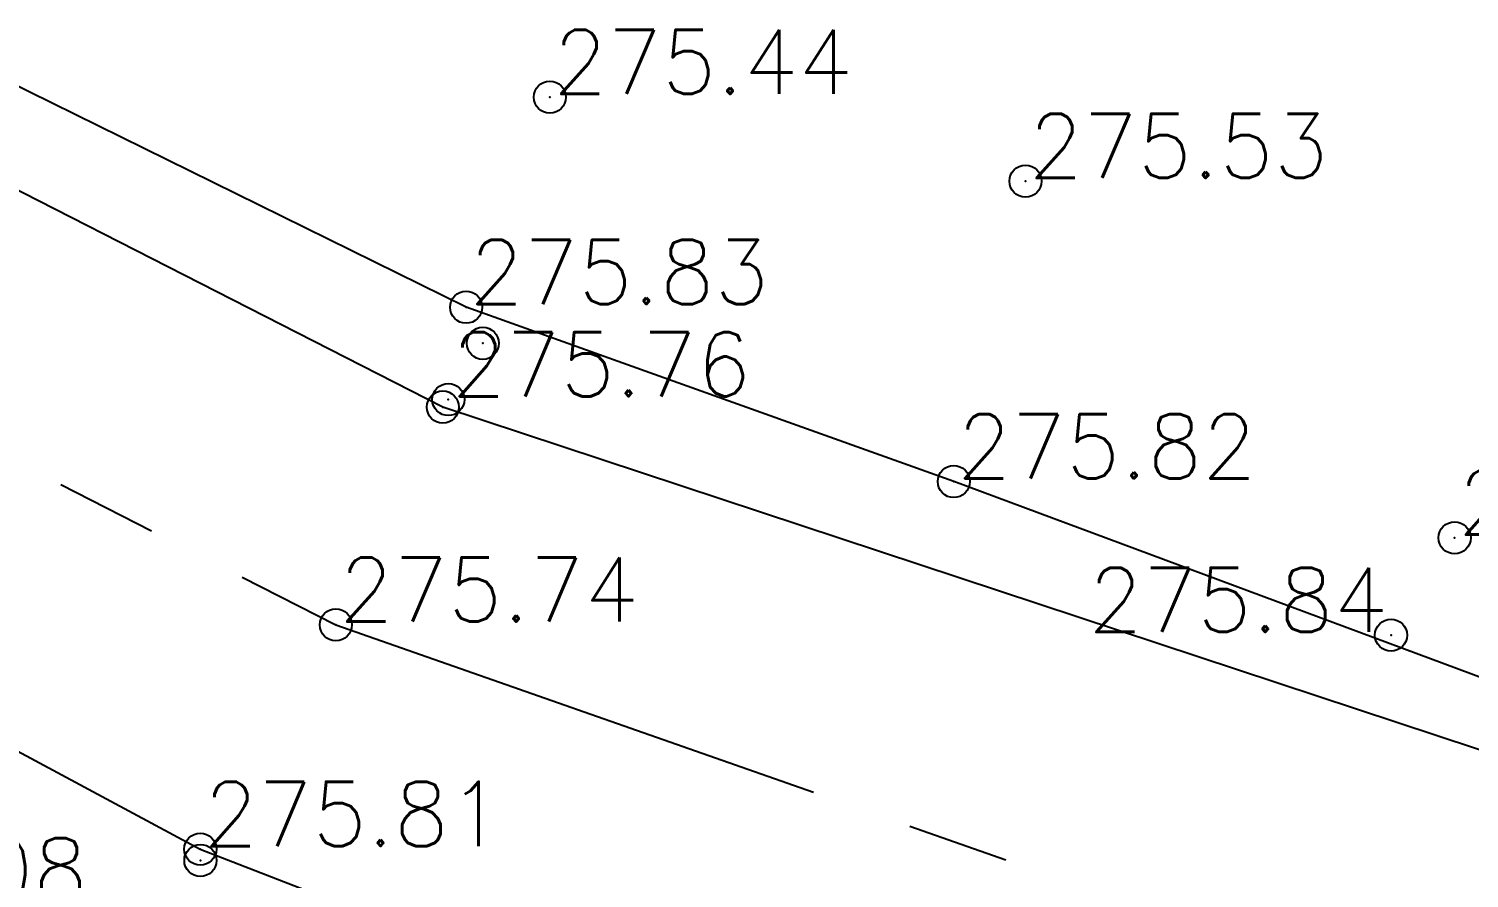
# Model space of a CAD drawing. Header units: millimetres. Extents: x 524954 to 526204, y 9523489 to 9524010.
# Drawn here: x 525396.12 to 525418.56, y 9523661.07 to 9523674.31 of the extents above; entities that cross this region are included whole.
import ezdxf
from ezdxf.enums import TextEntityAlignment as Align

# ---------------------------------------------------------------- set-up
doc = ezdxf.new("R2010")
doc.units = ezdxf.units.MM
doc.header["$PDMODE"] = 32
doc.header["$PDSIZE"] = 0.5
doc.linetypes.add('AXES2', pattern=[28.575, 19.05, -3.175, 3.175, -3.175])
for name, color, linetype in [('Axe_Route_Existante', 1, 'AXES2'), ('Bord_Route_Existante', 6, 'Continuous'), ('TopoAlt', 3, 'Continuous'), ('TOPOJIS', 7, 'Continuous')]:
    doc.layers.add(name, color=color, linetype=linetype)
doc.layers.add('Bord_Route_Existante_POLY3D', color=6, linetype='Continuous', plot=False)
doc.layers.add('Trottoir', color=7, linetype='Continuous', true_color=0xff6666)
doc.styles.add('Simplex 1.0', font='Simplex.shx', dxfattribs={"width": 0.99, "height": 1})

# ---------------------------------------------------------------- blocks, each defined once
blk = doc.blocks.new('TCPOINT M')
at = {"color": 0}
blk.add_point((0, 0), dxfattribs=at)
at = {"layer": 'TopoAlt', "style": 'Simplex 1.0', "width": 0.99}
blk.add_attdef('ALT', (0.15, 0.15), '', height=1, dxfattribs=at)

msp = doc.modelspace()

# ---------------------------------------------------------------- linework, layer by layer
at = {"layer": 'Axe_Route_Existante', "ltscale": 0.5, "flags": 128}
msp.add_lwpolyline([(524973.101, 9523802.49), (525007.26, 9523792.779), (525027.54, 9523787.364), (525056.127, 9523779.755), (525082.674, 9523773.102), (525107.546, 9523770.048), (525120.684, 9523770.139), (525151.777, 9523772.648), (525176.899, 9523773.894), (525199.324, 9523771.095), (525218.337, 9523765.264), (525227.192, 9523761.534), (525233.843, 9523758.094), (525246.468, 9523751.167), (525256.506, 9523745.531), (525267.014, 9523739.694), (525277.691, 9523733.704), (525288.849, 9523727.299), (525294.632, 9523724.022), (525301.927, 9523719.966), (525310.691, 9523715.333), (525328.32, 9523705.784), (525328.32, 9523705.784), (525337.316, 9523700.691), (525351.138, 9523692.703), (525363.696, 9523685.45), (525368.801, 9523682.627), (525375.475, 9523679.109), (525390.225, 9523670.468), (525400.9, 9523665.019), (525419.619, 9523658.456), (525435.368, 9523656.046), (525454.334, 9523656.625), (525476.288, 9523660.734), (525488.784, 9523664.768), (525501.859, 9523668.012), (525521.809, 9523675.315), (525541.116, 9523687.802), (525552.62, 9523697.708), (525562.351, 9523710.18), (525568.681, 9523722.572), (525575.059, 9523738.704), (525576.995, 9523751.051), (525577.798, 9523776.069), (525576.166, 9523799.52), (525574.181, 9523815.429), (525572.049, 9523834.204), (525569.92, 9523851.041), (525567.326, 9523868.19), (525565.579, 9523885.379), (525563.689, 9523903.219), (525561.356, 9523920.701), (525558.839, 9523938.161)], dxfattribs=at)
at = {"layer": 'Bord_Route_Existante', "flags": 128}
for points in [[(525423.507, 9523682.529), (525432.528, 9523673.917), (525433.655, 9523672.219), (525434.746, 9523669.32), (525434.997, 9523667.278), (525434.359, 9523665.279), (525432.321, 9523662.935), (525429.626, 9523661.422), (525427.553, 9523661.225), (525420.526, 9523662.472), (525402.567, 9523668.413), (525391.735, 9523673.94), (525376.752, 9523682.462), (525370.67, 9523685.917)], [(525366.952, 9523679.251), (525366.954, 9523679.25), (525373.613, 9523675.331), (525387.934, 9523667.351), (525398.788, 9523661.523), (525418.68, 9523653.805), (525430.88, 9523651.525), (525439.701, 9523650.438), (525443.757, 9523650.251), (525454.485, 9523650.655), (525458.7, 9523651.014), (525461.112, 9523651.402), (525467.945, 9523652.385)]]:
    msp.add_lwpolyline(points, dxfattribs=at)
at = {"layer": 'Bord_Route_Existante_POLY3D'}
for points in [[(525343.726, 9523728.156, 275.49), (525351.8, 9523723.613, 275.47), (525360.975, 9523718.45, 275.42), (525364.67, 9523716.372, 275.47), (525370.171, 9523713.28, 275.31), (525376.191, 9523709.871, 275.3), (525380.713, 9523707.33, 275.28), (525389.505, 9523702.482, 275.2), (525412.422, 9523689.465, 275.19), (525421.867, 9523683.787, 275.25), (525423.507, 9523682.529, 275.21), (525432.528, 9523673.917, 275.38), (525433.655, 9523672.219, 275.41), (525434.746, 9523669.32, 275.44), (525434.997, 9523667.278, 275.44), (525434.359, 9523665.279, 275.47), (525432.321, 9523662.935, 275.48), (525429.626, 9523661.422, 275.47), (525427.553, 9523661.225, 275.49), (525420.526, 9523662.472, 275.56), (525402.567, 9523668.413, 275.64), (525391.735, 9523673.94, 275.68), (525376.752, 9523682.462, 275.81), (525370.67, 9523685.917, 275.85)], [(525366.952, 9523679.251, 0), (525366.954, 9523679.25, 275.85), (525373.613, 9523675.331, 275.95), (525373.702, 9523675.267, 275.81), (525387.934, 9523667.351, 275.81), (525398.788, 9523661.523, 275.81), (525418.68, 9523653.805, 275.78), (525430.88, 9523651.525, 275.75), (525439.701, 9523650.438, 275.63), (525443.757, 9523650.251, 275.61), (525454.485, 9523650.655, 275.53), (525458.7, 9523651.014, 275.49), (525461.112, 9523651.402, 275.48), (525467.945, 9523652.385, 275.63)]]:
    msp.add_polyline3d(points, dxfattribs=at)
at = {"layer": 'Trottoir', "flags": 128}
msp.add_lwpolyline([(525431.623, 9523663.835), (525429.435, 9523662.623), (525419.921, 9523663.756), (525410.527, 9523667.251), (525402.929, 9523669.968), (525392.531, 9523675.094), (525382.877, 9523681.021), (525377.53, 9523683.764), (525366.337, 9523690.119), (525353.836, 9523697.252), (525340.005, 9523704.965), (525329.764, 9523710.745), (525320.282, 9523716.154), (525312.596, 9523720.462), (525303.314, 9523725.671), (525296.971, 9523729.217), (525289.209, 9523733.607), (525286.427, 9523735.183), (525285.562, 9523734.031)], dxfattribs=at)

# ---------------------------------------------------------------- block references
at = {"layer": 'TOPOJIS'}
ref = msp.add_blockref('TCPOINT M', (525404.233, 9523673.242, 275.44), dxfattribs=at)
ref.add_attrib('ALT', '275.44', (525404.283, 9523673.292, 275.44), dxfattribs={"layer": 'TopoAlt', "height": 1, "style": 'Simplex 1.0', "width": 0.99})
ref = msp.add_blockref('TCPOINT M', (525411.644, 9523671.933, 275.53), dxfattribs=at)
ref.add_attrib('ALT', '275.53', (525411.694, 9523671.983, 275.53), dxfattribs={"layer": 'TopoAlt', "height": 1, "style": 'Simplex 1.0', "width": 0.99})
ref = msp.add_blockref('TCPOINT M', (525402.929, 9523669.968, 275.83), dxfattribs=at)
ref.add_attrib('ALT', '275.83', (525402.979, 9523670.018, 275.83), dxfattribs={"layer": 'TopoAlt', "height": 1, "style": 'Simplex 1.0', "width": 0.99})
ref = msp.add_blockref('TCPOINT M', (525402.652, 9523668.529, 275.76), dxfattribs=at)
ref.add_attrib('ALT', '275.76', (525402.702, 9523668.579, 275.76), dxfattribs={"layer": 'TopoAlt', "height": 1, "style": 'Simplex 1.0', "width": 0.99})
for p in [(525403.189, 9523669.406, 275.81), (525402.567, 9523668.413, 275.64), (525398.789, 9523661.348, 275.91)]:
    msp.add_blockref('TCPOINT M', p, dxfattribs=at)
ref = msp.add_blockref('TCPOINT M', (525410.527, 9523667.251, 275.82), dxfattribs=at)
ref.add_attrib('ALT', '275.82', (525410.577, 9523667.301, 275.82), dxfattribs={"layer": 'TopoAlt', "height": 1, "style": 'Simplex 1.0', "width": 0.99})
ref = msp.add_blockref('TCPOINT M', (525418.331, 9523666.375, 275.7), dxfattribs=at)
ref.add_attrib('ALT', '275.70', (525418.381, 9523666.425, 275.7), dxfattribs={"layer": 'TopoAlt', "height": 1, "style": 'Simplex 1.0', "width": 0.99})
ref = msp.add_blockref('TCPOINT M', (525400.9, 9523665.019, 275.74), dxfattribs=at)
ref.add_attrib('ALT', '275.74', (525400.95, 9523665.069, 275.74), dxfattribs={"layer": 'TopoAlt', "height": 1, "style": 'Simplex 1.0', "width": 0.99})
ref = msp.add_blockref('TCPOINT M', (525417.34, 9523664.858, 275.84), dxfattribs=at)
ref.add_attrib('ALT', '275.84', dxfattribs={"layer": 'TopoAlt', "height": 1, "style": 'Simplex 1.0', "width": 0.99}).set_placement((525417.29, 9523664.908, 275.84), align=Align.RIGHT)
ref = msp.add_blockref('TCPOINT M', (525398.788, 9523661.523, 275.81), dxfattribs=at)
ref.add_attrib('ALT', '275.81', (525398.838, 9523661.573, 275.81), dxfattribs={"layer": 'TopoAlt', "height": 1, "style": 'Simplex 1.0', "width": 0.99})
ref = msp.add_blockref('TCPOINT M', (525392.317, 9523660.643, 276.08), dxfattribs=at)
ref.add_attrib('ALT', '276.08', (525392.367, 9523660.693, 276.08), dxfattribs={"layer": 'TopoAlt', "height": 1, "style": 'Simplex 1.0', "width": 0.99})

doc.saveas('drawing.dxf')
